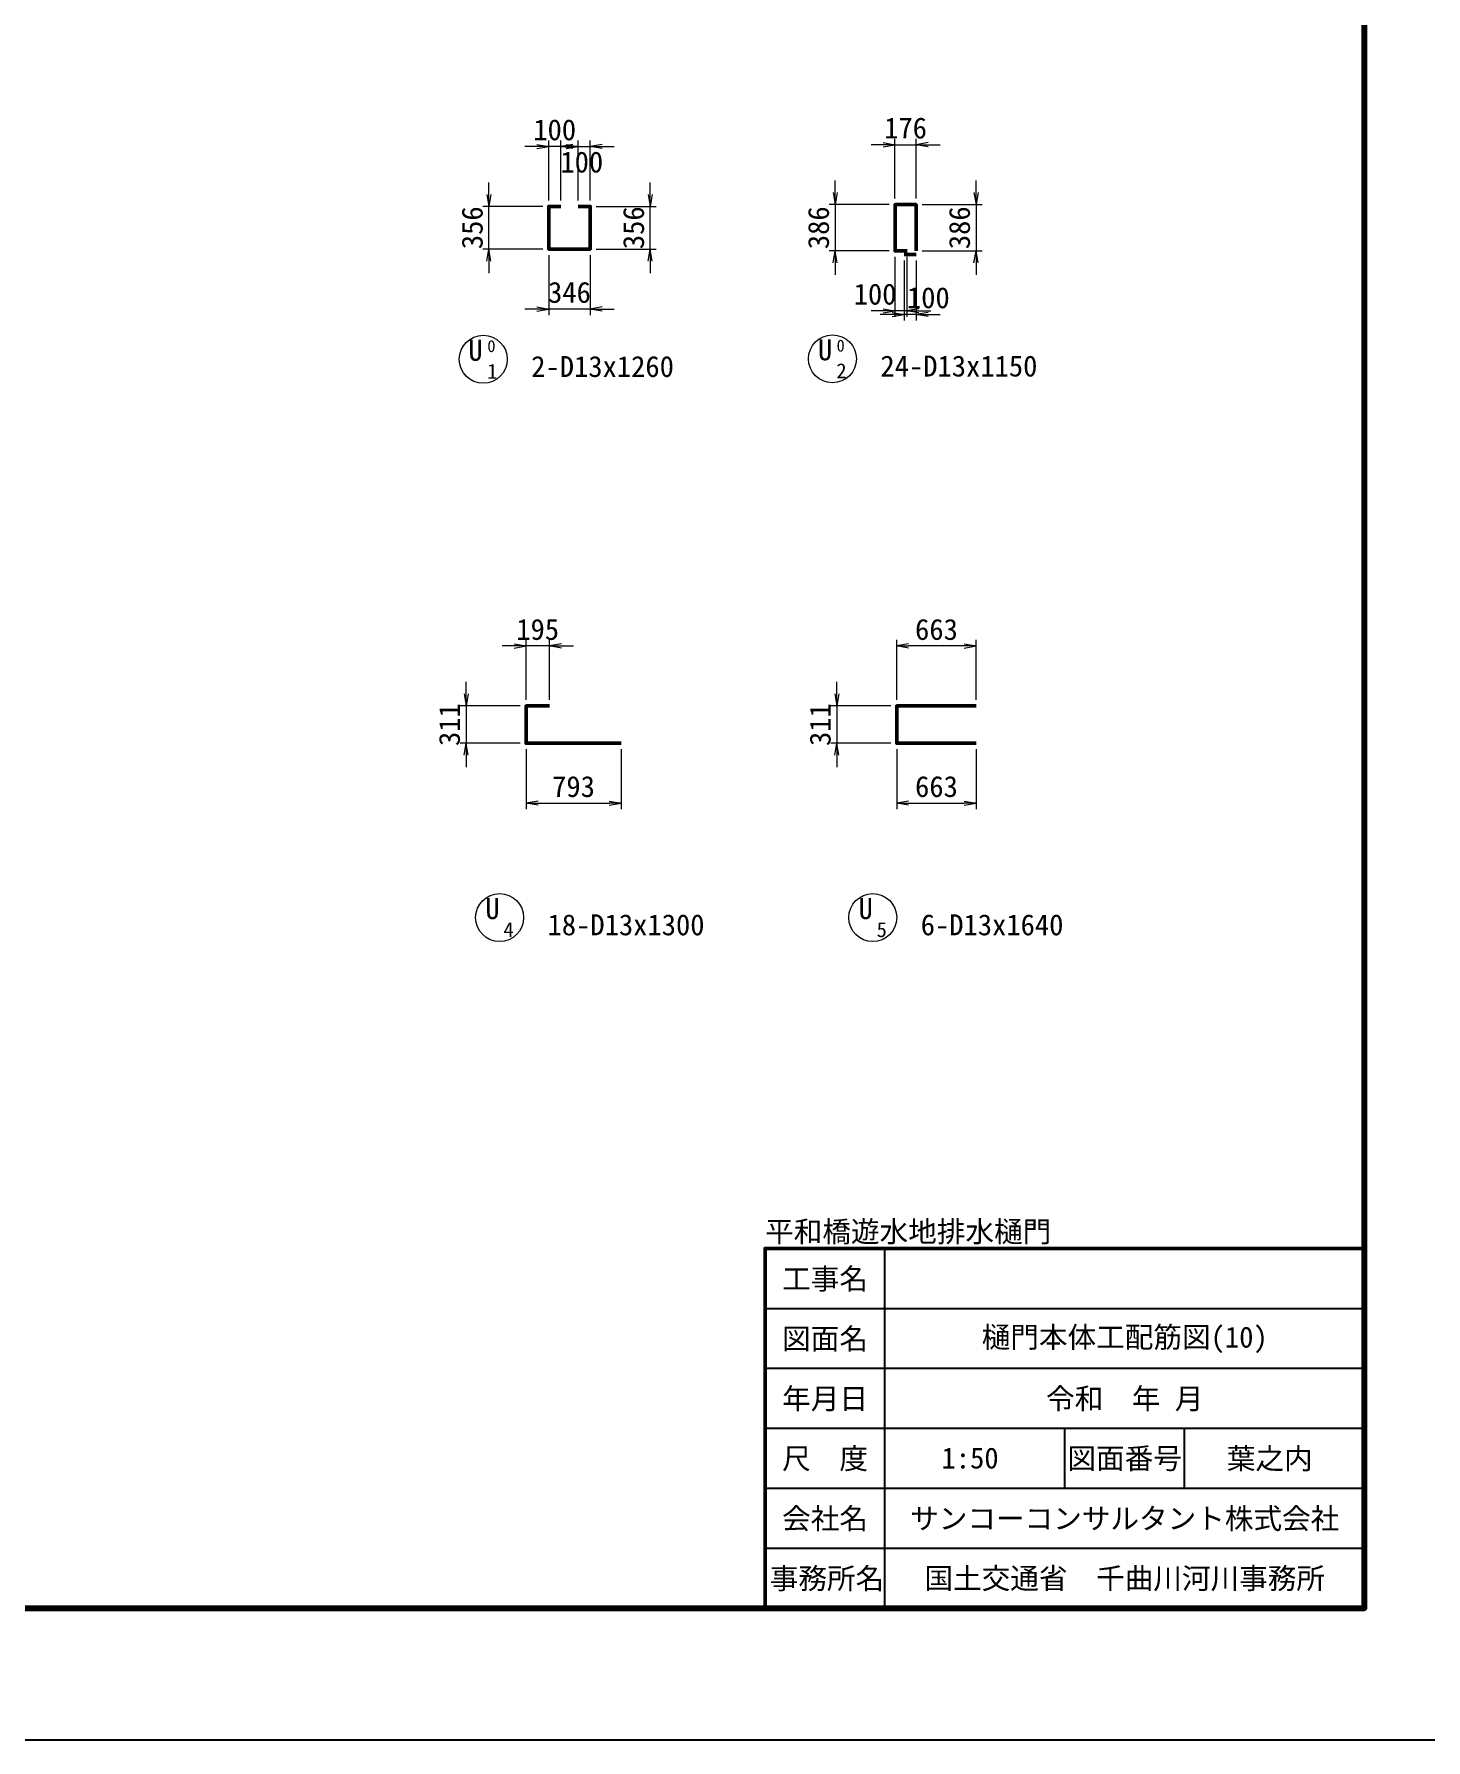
# Model space of a CAD drawing. Header units: millimetres. Extents: x 169470 to 758170, y -17820 to 11880.
# Drawn here: x 577846 to 589457, y -17820 to -3590 of the extents above; entities that cross this region are included whole.
import ezdxf
from ezdxf.enums import TextEntityAlignment as Align

# ---------------------------------------------------------------- set-up
doc = ezdxf.new("R2010")
doc.units = ezdxf.units.MM
doc.header["$LTSCALE"] = 50
doc.header["$PDSIZE"] = 300
doc.layers.get('Defpoints').update_dxf_attribs({"color": 151})
for name, color, linetype, lineweight in [('D-STR-DIM', 7, 'Continuous', 13), ('D-STR-STR1', 2, 'Continuous', 50), ('D-STR-TXT', 7, 'Continuous', 13), ('D-TTL', 2, 'Continuous', 140), ('D-TTL-FRAM', 2, 'Continuous', 50), ('D-TTL-LINE', 7, 'Continuous', 25), ('D-TTL-TXT', 7, 'Continuous', 25)]:
    doc.layers.add(name, color=color, linetype=linetype, lineweight=lineweight)
doc.styles.add('MS ゴシック', font='MS Gothic.ttf')
doc.styles.add('YOKO_GOTHIC', font='MS Gothic.ttf')
doc.dimstyles.new('S50', dxfattribs={"dimscale": 50, "dimtxt": 3.5, "dimasz": 2, "dimexe": 1, "dimexo": 1, "dimgap": 1, "dimtad": 1, "dimdec": 0, "dimzin": 1, "dimdsep": 46, "dimtxsty": 'YOKO_GOTHIC', "dimblk": 'OPEN', "dimcen": 0, "dimclrd": 256, "dimclre": 256, "dimclrt": 256, "dimaunit": 1, "dimadec": 3, "dimazin": 0, "dimtfac": 1, "dimtdec": 0, "dimtix": 1, "dimtmove": 2, "dimatfit": 3, "dimldrblk": 'OPEN', "dimfxl": 1, "dimlwd": -1, "dimlwe": -1, "dimarcsym": 2})

# ---------------------------------------------------------------- blocks, each defined once
blk = doc.blocks.new('_Open')
at = {"color": 0, "linetype": 'ByBlock', "lineweight": -2}
for p, q in [((-1, 0.17), (0, 0)), ((-1, -0.17), (0, 0)), ((0, 0), (-1, 0))]:
    blk.add_line(p, q, dxfattribs=at)
blk = doc.blocks.new('*D4723')
at = {"layer": 'D-STR-DIM', "ltscale": 1500, "transparency": 16777216}
for p, q in [((582985, -4927), (582985, -4827)), ((582535, -5027), (583035, -5027)), ((582985, -5383), (582985, -5027)), ((582535, -5383), (583035, -5383)), ((582985, -5483), (582985, -5583))]:
    blk.add_line(p, q, dxfattribs=at)
at = {"layer": 'Defpoints', "color": 0, "ltscale": 1500, "transparency": 16777216}
for p in [(582485, -5027), (582985, -5027), (582485, -5383)]:
    blk.add_point(p, dxfattribs=at)
at = {"layer": 'D-STR-DIM', "ltscale": 1500, "transparency": 16777216, "xscale": 100, "yscale": 100, "zscale": 100}
for p, rotation in [((582985, -5027), 270), ((582985, -5383), 90)]:
    blk.add_blockref('_Open', p, dxfattribs=dict(at, rotation=rotation))
at = {"layer": 'D-STR-DIM', "ltscale": 1500, "transparency": 16777216, "insert": (582848, -5205), "char_height": 175, "attachment_point": 5, "rotation": 90, "style": 'YOKO_GOTHIC'}
blk.add_mtext('356', dxfattribs=at)
blk = doc.blocks.new('*D4724')
at = {"layer": 'D-STR-DIM', "ltscale": 1500, "transparency": 16777216}
for p, q in [((582139, -5433), (582139, -5933)), ((582485, -5433), (582485, -5933)), ((582039, -5883), (581939, -5883)), ((582485, -5883), (582139, -5883)), ((582585, -5883), (582685, -5883))]:
    blk.add_line(p, q, dxfattribs=at)
at = {"layer": 'Defpoints', "color": 0, "ltscale": 1500, "transparency": 16777216}
for p in [(582139, -5383), (582485, -5383), (582139, -5883)]:
    blk.add_point(p, dxfattribs=at)
at = {"layer": 'D-STR-DIM', "ltscale": 1500, "transparency": 16777216, "xscale": 100, "yscale": 100, "zscale": 100}
blk.add_blockref('_Open', (582139, -5883), dxfattribs=at)
at = {"layer": 'D-STR-DIM', "ltscale": 1500, "transparency": 16777216, "xscale": 100, "yscale": 100, "zscale": 100, "rotation": 180}
blk.add_blockref('_Open', (582485, -5883), dxfattribs=at)
at = {"layer": 'D-STR-DIM', "ltscale": 1500, "transparency": 16777216, "insert": (582312, -5745), "char_height": 175, "attachment_point": 5, "style": 'YOKO_GOTHIC'}
blk.add_mtext('346', dxfattribs=at)
blk = doc.blocks.new('*D4725')
at = {"layer": 'D-STR-DIM', "ltscale": 1500, "transparency": 16777216}
for p, q in [((581639, -4927), (581639, -4827)), ((582089, -5027), (581589, -5027)), ((581639, -5383), (581639, -5027)), ((582089, -5383), (581589, -5383)), ((581639, -5483), (581639, -5583))]:
    blk.add_line(p, q, dxfattribs=at)
at = {"layer": 'Defpoints', "color": 0, "ltscale": 1500, "transparency": 16777216}
for p in [(581639, -5027), (582139, -5027), (582139, -5383)]:
    blk.add_point(p, dxfattribs=at)
at = {"layer": 'D-STR-DIM', "ltscale": 1500, "transparency": 16777216, "xscale": 100, "yscale": 100, "zscale": 100}
for p, rotation in [((581639, -5027), 270), ((581639, -5383), 90)]:
    blk.add_blockref('_Open', p, dxfattribs=dict(at, rotation=rotation))
at = {"layer": 'D-STR-DIM', "ltscale": 1500, "transparency": 16777216, "insert": (581502, -5205), "char_height": 175, "attachment_point": 5, "rotation": 90, "style": 'YOKO_GOTHIC'}
blk.add_mtext('356', dxfattribs=at)
blk = doc.blocks.new('*D4726')
at = {"layer": 'D-STR-DIM', "ltscale": 1500, "transparency": 16777216}
for p, q in [((582039, -4527), (581939, -4527)), ((582139, -4977), (582139, -4477)), ((582239, -4527), (582139, -4527)), ((582239, -4977), (582239, -4477)), ((582339, -4527), (582439, -4527))]:
    blk.add_line(p, q, dxfattribs=at)
at = {"layer": 'Defpoints', "color": 0, "ltscale": 1500, "transparency": 16777216}
for p in [(582139, -4527), (582139, -5027), (582239, -5027)]:
    blk.add_point(p, dxfattribs=at)
at = {"layer": 'D-STR-DIM', "ltscale": 1500, "transparency": 16777216, "xscale": 100, "yscale": 100, "zscale": 100}
blk.add_blockref('_Open', (582139, -4527), dxfattribs=at)
at = {"layer": 'D-STR-DIM', "ltscale": 1500, "transparency": 16777216, "xscale": 100, "yscale": 100, "zscale": 100, "rotation": 180}
blk.add_blockref('_Open', (582239, -4527), dxfattribs=at)
at = {"layer": 'D-STR-DIM', "ltscale": 1500, "transparency": 16777216, "insert": (582189, -4389), "char_height": 175, "attachment_point": 5, "style": 'YOKO_GOTHIC'}
blk.add_mtext('100', dxfattribs=at)
blk = doc.blocks.new('*D4727')
at = {"layer": 'D-STR-DIM', "ltscale": 1500, "transparency": 16777216}
for p, q in [((582285, -4527), (582185, -4527)), ((582385, -4977), (582385, -4477)), ((582385, -4527), (582485, -4527)), ((582485, -4977), (582485, -4477)), ((582585, -4527), (582685, -4527))]:
    blk.add_line(p, q, dxfattribs=at)
at = {"layer": 'Defpoints', "color": 0, "ltscale": 1500, "transparency": 16777216}
for p in [(582485, -4527), (582385, -5027), (582485, -5027)]:
    blk.add_point(p, dxfattribs=at)
at = {"layer": 'D-STR-DIM', "ltscale": 1500, "transparency": 16777216, "xscale": 100, "yscale": 100, "zscale": 100}
blk.add_blockref('_Open', (582385, -4527), dxfattribs=at)
at = {"layer": 'D-STR-DIM', "ltscale": 1500, "transparency": 16777216, "xscale": 100, "yscale": 100, "zscale": 100, "rotation": 180}
blk.add_blockref('_Open', (582485, -4527), dxfattribs=at)
at = {"layer": 'D-STR-DIM', "ltscale": 1500, "transparency": 16777216, "insert": (582415, -4658), "char_height": 175, "attachment_point": 5, "style": 'YOKO_GOTHIC'}
blk.add_mtext('100', dxfattribs=at)
blk = doc.blocks.new('*D4670')
at = {"layer": 'D-STR-DIM', "ltscale": 1500, "transparency": 16777216}
for p, q in [((585704, -4912), (585704, -4812)), ((585254, -5012), (585754, -5012)), ((585704, -5012), (585704, -5398)), ((585254, -5398), (585754, -5398)), ((585704, -5498), (585704, -5598))]:
    blk.add_line(p, q, dxfattribs=at)
at = {"layer": 'Defpoints', "color": 0, "ltscale": 1500, "transparency": 16777216}
for p in [(585204, -5012), (585204, -5398), (585704, -5398)]:
    blk.add_point(p, dxfattribs=at)
at = {"layer": 'D-STR-DIM', "ltscale": 1500, "transparency": 16777216, "xscale": 100, "yscale": 100, "zscale": 100}
for p, rotation in [((585704, -5012), 270), ((585704, -5398), 90)]:
    blk.add_blockref('_Open', p, dxfattribs=dict(at, rotation=rotation))
at = {"layer": 'D-STR-DIM', "ltscale": 1500, "transparency": 16777216, "insert": (585567, -5205), "char_height": 175, "attachment_point": 5, "rotation": 90, "style": 'YOKO_GOTHIC'}
blk.add_mtext('386', dxfattribs=at)
blk = doc.blocks.new('*D4671')
at = {"layer": 'D-STR-DIM', "ltscale": 1500, "transparency": 16777216}
for p, q in [((584528, -4912), (584528, -4812)), ((584978, -5012), (584478, -5012)), ((584528, -5012), (584528, -5398)), ((584978, -5398), (584478, -5398)), ((584528, -5498), (584528, -5598))]:
    blk.add_line(p, q, dxfattribs=at)
at = {"layer": 'Defpoints', "color": 0, "ltscale": 1500, "transparency": 16777216}
for p in [(585028, -5012), (584528, -5398), (585028, -5398)]:
    blk.add_point(p, dxfattribs=at)
at = {"layer": 'D-STR-DIM', "ltscale": 1500, "transparency": 16777216, "xscale": 100, "yscale": 100, "zscale": 100}
for p, rotation in [((584528, -5012), 270), ((584528, -5398), 90)]:
    blk.add_blockref('_Open', p, dxfattribs=dict(at, rotation=rotation))
at = {"layer": 'D-STR-DIM', "ltscale": 1500, "transparency": 16777216, "insert": (584391, -5205), "char_height": 175, "attachment_point": 5, "rotation": 90, "style": 'YOKO_GOTHIC'}
blk.add_mtext('386', dxfattribs=at)
blk = doc.blocks.new('*D4672')
at = {"layer": 'D-STR-DIM', "ltscale": 1500, "transparency": 16777216}
for p, q in [((585028, -5448), (585028, -5948)), ((585128, -5448), (585128, -5948)), ((584928, -5898), (584828, -5898)), ((585128, -5898), (585028, -5898)), ((585228, -5898), (585328, -5898))]:
    blk.add_line(p, q, dxfattribs=at)
at = {"layer": 'Defpoints', "color": 0, "ltscale": 1500, "transparency": 16777216}
for p in [(585028, -5398), (585128, -5398), (585028, -5898)]:
    blk.add_point(p, dxfattribs=at)
at = {"layer": 'D-STR-DIM', "ltscale": 1500, "transparency": 16777216, "xscale": 100, "yscale": 100, "zscale": 100}
blk.add_blockref('_Open', (585028, -5898), dxfattribs=at)
at = {"layer": 'D-STR-DIM', "ltscale": 1500, "transparency": 16777216, "xscale": 100, "yscale": 100, "zscale": 100, "rotation": 180}
blk.add_blockref('_Open', (585128, -5898), dxfattribs=at)
at = {"layer": 'D-STR-DIM', "ltscale": 1500, "transparency": 16777216, "insert": (584862, -5760), "char_height": 175, "attachment_point": 5, "style": 'YOKO_GOTHIC'}
blk.add_mtext('100', dxfattribs=at)
blk = doc.blocks.new('*D4263')
at = {"layer": 'D-STR-DIM', "ltscale": 1500, "transparency": 16777216}
for p, q in [((585104, -5478), (585104, -5978)), ((585204, -5478), (585204, -5978)), ((585004, -5928), (584904, -5928)), ((585204, -5928), (585104, -5928)), ((585304, -5928), (585404, -5928))]:
    blk.add_line(p, q, dxfattribs=at)
at = {"layer": 'Defpoints', "color": 0, "ltscale": 1500, "transparency": 16777216}
for p in [(585104, -5428), (585204, -5428), (585104, -5928)]:
    blk.add_point(p, dxfattribs=at)
at = {"layer": 'D-STR-DIM', "ltscale": 1500, "transparency": 16777216, "xscale": 100, "yscale": 100, "zscale": 100}
blk.add_blockref('_Open', (585104, -5928), dxfattribs=at)
at = {"layer": 'D-STR-DIM', "ltscale": 1500, "transparency": 16777216, "xscale": 100, "yscale": 100, "zscale": 100, "rotation": 180}
blk.add_blockref('_Open', (585204, -5928), dxfattribs=at)
at = {"layer": 'D-STR-DIM', "ltscale": 1500, "transparency": 16777216, "insert": (585306, -5790), "char_height": 175, "attachment_point": 5, "style": 'YOKO_GOTHIC'}
blk.add_mtext('100', dxfattribs=at)
blk = doc.blocks.new('*D4673')
at = {"layer": 'D-STR-DIM', "ltscale": 1500, "transparency": 16777216}
for p, q in [((584928, -4512), (584828, -4512)), ((585028, -4962), (585028, -4462)), ((585028, -4512), (585204, -4512)), ((585204, -4962), (585204, -4462)), ((585304, -4512), (585404, -4512))]:
    blk.add_line(p, q, dxfattribs=at)
at = {"layer": 'Defpoints', "color": 0, "ltscale": 1500, "transparency": 16777216}
for p in [(585204, -4512), (585028, -5012), (585204, -5012)]:
    blk.add_point(p, dxfattribs=at)
at = {"layer": 'D-STR-DIM', "ltscale": 1500, "transparency": 16777216, "xscale": 100, "yscale": 100, "zscale": 100}
blk.add_blockref('_Open', (585028, -4512), dxfattribs=at)
at = {"layer": 'D-STR-DIM', "ltscale": 1500, "transparency": 16777216, "xscale": 100, "yscale": 100, "zscale": 100, "rotation": 180}
blk.add_blockref('_Open', (585204, -4512), dxfattribs=at)
at = {"layer": 'D-STR-DIM', "ltscale": 1500, "transparency": 16777216, "insert": (585116, -4374), "char_height": 175, "attachment_point": 5, "style": 'YOKO_GOTHIC'}
blk.add_mtext('176', dxfattribs=at)
blk = doc.blocks.new('*D4674')
at = {"layer": 'D-STR-DIM', "ltscale": 1500, "transparency": 16777216}
for p, q in [((581450, -9094), (581450, -8994)), ((581900, -9194), (581400, -9194)), ((581450, -9194), (581450, -9505)), ((581900, -9505), (581400, -9505)), ((581450, -9605), (581450, -9705))]:
    blk.add_line(p, q, dxfattribs=at)
at = {"layer": 'Defpoints', "color": 0, "ltscale": 1500, "transparency": 16777216}
for p in [(581950, -9194), (581450, -9505), (581950, -9505)]:
    blk.add_point(p, dxfattribs=at)
at = {"layer": 'D-STR-DIM', "ltscale": 1500, "transparency": 16777216, "xscale": 100, "yscale": 100, "zscale": 100}
for p, rotation in [((581450, -9194), 270), ((581450, -9505), 90)]:
    blk.add_blockref('_Open', p, dxfattribs=dict(at, rotation=rotation))
at = {"layer": 'D-STR-DIM', "ltscale": 1500, "transparency": 16777216, "insert": (581312, -9350), "char_height": 175, "attachment_point": 5, "rotation": 90, "style": 'YOKO_GOTHIC'}
blk.add_mtext('311', dxfattribs=at)
blk = doc.blocks.new('*D4675')
at = {"layer": 'D-STR-DIM', "ltscale": 1500, "transparency": 16777216}
for p, q in [((581950, -9144), (581950, -8644)), ((582145, -9144), (582145, -8644)), ((581850, -8694), (581750, -8694)), ((582145, -8694), (581950, -8694)), ((582245, -8694), (582345, -8694))]:
    blk.add_line(p, q, dxfattribs=at)
at = {"layer": 'Defpoints', "color": 0, "ltscale": 1500, "transparency": 16777216}
for p in [(581950, -8694), (581950, -9194), (582145, -9194)]:
    blk.add_point(p, dxfattribs=at)
at = {"layer": 'D-STR-DIM', "ltscale": 1500, "transparency": 16777216, "xscale": 100, "yscale": 100, "zscale": 100}
blk.add_blockref('_Open', (581950, -8694), dxfattribs=at)
at = {"layer": 'D-STR-DIM', "ltscale": 1500, "transparency": 16777216, "xscale": 100, "yscale": 100, "zscale": 100, "rotation": 180}
blk.add_blockref('_Open', (582145, -8694), dxfattribs=at)
at = {"layer": 'D-STR-DIM', "ltscale": 1500, "transparency": 16777216, "insert": (582047, -8557), "char_height": 175, "attachment_point": 5, "style": 'YOKO_GOTHIC'}
blk.add_mtext('195', dxfattribs=at)
blk = doc.blocks.new('*D4676')
at = {"layer": 'D-STR-DIM', "ltscale": 1500, "transparency": 16777216}
for p, q in [((581950, -9555), (581950, -10055)), ((582743, -9555), (582743, -10055)), ((582050, -10005), (582643, -10005))]:
    blk.add_line(p, q, dxfattribs=at)
at = {"layer": 'Defpoints', "color": 0, "ltscale": 1500, "transparency": 16777216}
for p in [(581950, -9505), (582743, -9505), (582743, -10005)]:
    blk.add_point(p, dxfattribs=at)
at = {"layer": 'D-STR-DIM', "ltscale": 1500, "transparency": 16777216, "xscale": 100, "yscale": 100, "zscale": 100, "rotation": 180}
blk.add_blockref('_Open', (581950, -10005), dxfattribs=at)
at = {"layer": 'D-STR-DIM', "ltscale": 1500, "transparency": 16777216, "xscale": 100, "yscale": 100, "zscale": 100}
blk.add_blockref('_Open', (582743, -10005), dxfattribs=at)
at = {"layer": 'D-STR-DIM', "ltscale": 1500, "transparency": 16777216, "insert": (582346, -9868), "char_height": 175, "attachment_point": 5, "style": 'YOKO_GOTHIC'}
blk.add_mtext('793', dxfattribs=at)
blk = doc.blocks.new('*D4677')
at = {"layer": 'D-STR-DIM', "ltscale": 1500, "transparency": 16777216}
for p, q in [((584542, -9094), (584542, -8994)), ((584992, -9194), (584492, -9194)), ((584542, -9194), (584542, -9505)), ((584992, -9505), (584492, -9505)), ((584542, -9605), (584542, -9705))]:
    blk.add_line(p, q, dxfattribs=at)
at = {"layer": 'Defpoints', "color": 0, "ltscale": 1500, "transparency": 16777216}
for p in [(585042, -9194), (584542, -9505), (585042, -9505)]:
    blk.add_point(p, dxfattribs=at)
at = {"layer": 'D-STR-DIM', "ltscale": 1500, "transparency": 16777216, "xscale": 100, "yscale": 100, "zscale": 100}
for p, rotation in [((584542, -9194), 270), ((584542, -9505), 90)]:
    blk.add_blockref('_Open', p, dxfattribs=dict(at, rotation=rotation))
at = {"layer": 'D-STR-DIM', "ltscale": 1500, "transparency": 16777216, "insert": (584405, -9350), "char_height": 175, "attachment_point": 5, "rotation": 90, "style": 'YOKO_GOTHIC'}
blk.add_mtext('311', dxfattribs=at)
blk = doc.blocks.new('*D4678')
at = {"layer": 'D-STR-DIM', "ltscale": 1500, "transparency": 16777216}
for p, q in [((585042, -9144), (585042, -8644)), ((585705, -9144), (585705, -8644)), ((585605, -8694), (585142, -8694))]:
    blk.add_line(p, q, dxfattribs=at)
at = {"layer": 'Defpoints', "color": 0, "ltscale": 1500, "transparency": 16777216}
for p in [(585042, -8694), (585042, -9194), (585705, -9194)]:
    blk.add_point(p, dxfattribs=at)
at = {"layer": 'D-STR-DIM', "ltscale": 1500, "transparency": 16777216, "xscale": 100, "yscale": 100, "zscale": 100, "rotation": 180}
blk.add_blockref('_Open', (585042, -8694), dxfattribs=at)
at = {"layer": 'D-STR-DIM', "ltscale": 1500, "transparency": 16777216, "xscale": 100, "yscale": 100, "zscale": 100}
blk.add_blockref('_Open', (585705, -8694), dxfattribs=at)
at = {"layer": 'D-STR-DIM', "ltscale": 1500, "transparency": 16777216, "insert": (585374, -8557), "char_height": 175, "attachment_point": 5, "style": 'YOKO_GOTHIC'}
blk.add_mtext('663', dxfattribs=at)
blk = doc.blocks.new('*D4679')
at = {"layer": 'D-STR-DIM', "ltscale": 1500, "transparency": 16777216}
for p, q in [((585042, -9555), (585042, -10055)), ((585705, -9555), (585705, -10055)), ((585142, -10005), (585605, -10005))]:
    blk.add_line(p, q, dxfattribs=at)
at = {"layer": 'Defpoints', "color": 0, "ltscale": 1500, "transparency": 16777216}
for p in [(585042, -9505), (585705, -9505), (585705, -10005)]:
    blk.add_point(p, dxfattribs=at)
at = {"layer": 'D-STR-DIM', "ltscale": 1500, "transparency": 16777216, "xscale": 100, "yscale": 100, "zscale": 100, "rotation": 180}
blk.add_blockref('_Open', (585042, -10005), dxfattribs=at)
at = {"layer": 'D-STR-DIM', "ltscale": 1500, "transparency": 16777216, "xscale": 100, "yscale": 100, "zscale": 100}
blk.add_blockref('_Open', (585705, -10005), dxfattribs=at)
at = {"layer": 'D-STR-DIM', "ltscale": 1500, "transparency": 16777216, "insert": (585374, -9868), "char_height": 175, "attachment_point": 5, "style": 'YOKO_GOTHIC'}
blk.add_mtext('663', dxfattribs=at)

msp = doc.modelspace()

# ---------------------------------------------------------------- linework, layer by layer
at = {"layer": 'D-STR-STR1'}
msp.add_line((585204.41, -5427.92), (585104.41, -5427.92), dxfattribs=at)
for points in [[(582239.26, -5026.92), (582139.26, -5026.92), (582139.26, -5382.92), (582485.26, -5382.92), (582485.26, -5026.92), (582385.26, -5026.92)], [(585128.41, -5397.92), (585028.41, -5397.92), (585028.41, -5011.92), (585204.41, -5011.92), (585204.41, -5397.92)], [(582742.83, -9505.18), (581949.83, -9505.18), (581949.83, -9194.18), (582144.83, -9194.18)], [(585705.45, -9505.18), (585042.45, -9505.18), (585042.45, -9194.18), (585705.45, -9194.18)]]:
    msp.add_lwpolyline(points, dxfattribs=at)
at = {"layer": 'D-STR-TXT'}
for centre in [(581593.19, -6302.41), (584506.47, -6298.52), (581729.52, -10960.15), (584842.68, -10960.15)]:
    msp.add_circle(centre, 200, dxfattribs=at)
at = {"layer": 'D-TTL'}
msp.add_lwpolyline([(548944.53, 10780), (548944.53, -16720), (588944.53, -16720), (588944.53, 10780)], close=True, dxfattribs=at)
at = {"layer": 'D-TTL-FRAM'}
msp.add_lwpolyline([(583944.53, -16720), (583944.53, -13720), (588944.53, -13720)], dxfattribs=at)
at = {"layer": 'D-TTL-LINE'}
for p, q in [((584944.53, -16720), (584944.53, -13720)), ((583944.53, -14220), (588944.53, -14220)), ((583944.53, -14720), (588944.53, -14720)), ((583944.53, -15220), (588944.53, -15220)), ((586444.53, -15720), (586444.53, -15220)), ((587444.53, -15720), (587444.53, -15220)), ((583944.53, -15720), (588944.53, -15720)), ((583944.53, -16220), (588944.53, -16220))]:
    msp.add_line(p, q, dxfattribs=at)
at = {"layer": 'Defpoints', "color": 1}
msp.add_lwpolyline([(547919.53, 11880), (547919.53, -17820), (589969.53, -17820), (589969.53, 11880)], close=True, dxfattribs=at)

# ---------------------------------------------------------------- texts
at = {"layer": 'D-STR-TXT', "style": 'YOKO_GOTHIC'}
for s, height, p in [('U', 175, (581528.37, -6227.41)), ('U', 175, (584444.4, -6223.52)), ('1', 125, (581668.19, -6402.41)), ('2', 125, (584581.47, -6398.52)), ('U ', 175, (581729.52, -10885.15)), ('U ', 175, (584842.68, -10885.15)), ('4', 125, (581804.52, -11060.15)), ('5', 125, (584917.68, -11060.15))]:
    msp.add_text(s, height=height, dxfattribs=at).set_placement(p, align=Align.MIDDLE_CENTER)
for p in [(581661.31, -6242.22), (584574.59, -6238.33)]:
    msp.add_text('0', height=100, dxfattribs=at).set_placement(p, align=Align.CENTER)
at = {"layer": 'D-STR-TXT', "color": 3, "style": 'YOKO_GOTHIC'}
for s, p in [('2-D13x1260', (581993.19, -6502.41)), ('24-D13x1150', (584906.47, -6498.52)), ('18-D13x1300', (582129.52, -11160.15)), ('6-D13x1640', (585242.68, -11160.15))]:
    msp.add_text(s, height=175, dxfattribs=at).set_placement(p, align=Align.BOTTOM_LEFT)
at = {"layer": 'D-TTL-TXT', "style": 'MS ゴシック'}
msp.add_text('平和橋遊水地排水樋門', height=175, dxfattribs=at).set_placement((583944.53, -13720), align=Align.BOTTOM_LEFT)
for s, p in [('工事名', (584444.53, -13970)), ('図面名', (584444.53, -14470)), ('樋門本体工配筋図(10)', (586944.53, -14470)), ('年月日', (584444.53, -14970)), ('令和  年 月', (586944.53, -14970)), ('尺\u3000度', (584444.53, -15470)), ('図面番号', (586944.53, -15470)), ('葉之内', (588154.43, -15470)), ('1:50', (585654.43, -15470)), ('会社名', (584444.53, -15970)), ('サンコーコンサルタント株式会社', (586944.53, -15970)), ('事務所名', (584460.6, -16470)), ('国土交通省\u3000千曲川河川事務所', (586944.53, -16470))]:
    msp.add_text(s, height=175, dxfattribs=at).set_placement(p, align=Align.MIDDLE)

# ---------------------------------------------------------------- dimensions: what is measured, and where the dimension line sits
at = {"layer": 'D-STR-DIM', "ltscale": 1500}
for base, p1, p2, picture, middle in [((585204.41, -4511.92), (585028.41, -5011.92), (585204.41, -5011.92), '*D4673', (585116.41, -4374.42)), ((582139.26, -4526.92), (582239.26, -5026.92), (582139.26, -5026.92), '*D4726', (582189.26, -4389.42)), ((582139.26, -5882.92), (582485.26, -5382.92), (582139.26, -5382.92), '*D4724', (582312.26, -5745.42)), ((581949.83, -8694.18), (582144.83, -9194.18), (581949.83, -9194.18), '*D4675', (582047.33, -8556.68)), ((585042.45, -8694.18), (585705.45, -9194.18), (585042.45, -9194.18), '*D4678', (585373.95, -8556.68)), ((582742.83, -10005.18), (581949.83, -9505.18), (582742.83, -9505.18), '*D4676', (582346.33, -9867.68)), ((585705.45, -10005.18), (585042.45, -9505.18), (585705.45, -9505.18), '*D4679', (585373.95, -9867.68))]:
    dim = msp.add_linear_dim(base=base, p1=p1, p2=p2, dimstyle='S50', dxfattribs=at)
    dim.commit()
    dim.dimension.update_dxf_attribs({"geometry": picture, "text_midpoint": middle})
for base, p1, p2, picture, middle in [((582485.26, -4526.92), (582385.26, -5026.92), (582485.26, -5026.92), '*D4727', (582415.26, -4657.82)), ((585028.41, -5897.92), (585128.41, -5397.92), (585028.41, -5397.92), '*D4672', (584862.18, -5760.42)), ((585104.41, -5927.92), (585204.41, -5427.92), (585104.41, -5427.92), '*D4263', (585306.46, -5790.42))]:
    dim = msp.add_linear_dim(base=base, p1=p1, p2=p2, dimstyle='S50', dxfattribs=at)
    dim.commit()
    dim.dimension.update_dxf_attribs({"geometry": picture, "text_midpoint": middle, "dimtype": 160})
for base, p1, p2, picture, middle in [((581639.26, -5026.92), (582139.26, -5382.92), (582139.26, -5026.92), '*D4725', (581501.76, -5204.92)), ((582985.26, -5026.92), (582485.26, -5382.92), (582485.26, -5026.92), '*D4723', (582847.76, -5204.92)), ((584528.41, -5397.92), (585028.41, -5011.92), (585028.41, -5397.92), '*D4671', (584390.91, -5204.92)), ((585704.41, -5397.92), (585204.41, -5011.92), (585204.41, -5397.92), '*D4670', (585566.91, -5204.92)), ((581449.83, -9505.18), (581949.83, -9194.18), (581949.83, -9505.18), '*D4674', (581312.33, -9349.68)), ((584542.45, -9505.18), (585042.45, -9194.18), (585042.45, -9505.18), '*D4677', (584404.95, -9349.68))]:
    dim = msp.add_linear_dim(base=base, p1=p1, p2=p2, angle=90, dimstyle='S50', dxfattribs=at)
    dim.commit()
    dim.dimension.update_dxf_attribs({"geometry": picture, "text_midpoint": middle})

doc.saveas('drawing.dxf')
